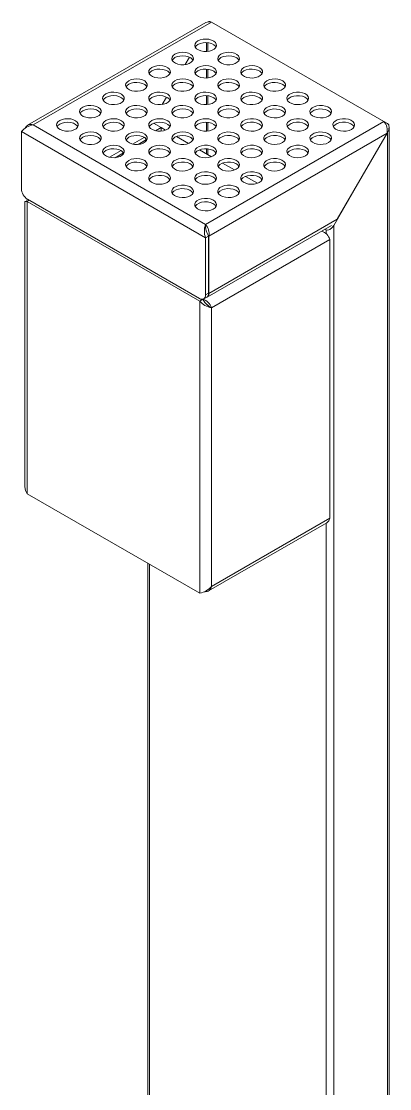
# Model space of a CAD drawing. Header units: inches. Extents: x -1.6 to 82.2, y 2.1 to 70.5.
# Drawn here: x 72.29 to 78.95, y 45.32 to 64.65 of the extents above; entities that cross this region are included whole.
import ezdxf

# ---------------------------------------------------------------- set-up
doc = ezdxf.new("R2010")
doc.units = ezdxf.units.IN
doc.layers.add('ZANO_R', color=7, linetype='Continuous', lineweight=0)

msp = doc.modelspace()

# ---------------------------------------------------------------- linework, layer by layer
at = {"layer": 'ZANO_R'}
for p, q in [((75.62941, 64.63007), (72.40311, 62.76757)), ((75.72904, 64.63711), (72.50135, 62.77381)), ((75.72903, 64.63711), (75.72071, 64.64191)), ((78.85117, 62.83474), (75.72904, 64.63711)), ((75.45133, 64.20742), (75.43666, 64.182)), ((75.63737, 64.26594), (75.63737, 64.10388)), ((75.66515, 64.26364), (75.66515, 64.10618)), ((75.33153, 63.99991), (75.25448, 63.86645)), ((75.63737, 63.78488), (75.63737, 63.62282)), ((75.66515, 63.78258), (75.66515, 63.62512)), ((75.03479, 63.48595), (75.02002, 63.46037)), ((74.91491, 63.2783), (74.83787, 63.14487)), ((75.63737, 63.30382), (75.63737, 63.14176)), ((75.66515, 63.30152), (75.66515, 63.14406)), ((78.85117, 62.83474), (75.62349, 60.97144)), ((78.91506, 62.79785), (78.85118, 62.83473)), ((72.29025, 62.65192), (72.29025, 61.61908)), ((72.29025, 62.65192), (75.62349, 60.72768)), ((72.50135, 62.77381), (75.62349, 60.97144)), ((74.68168, 62.80417), (74.81795, 62.7255)), ((74.81795, 62.7255), (74.71869, 62.6682)), ((74.81795, 62.66156), (74.81795, 62.7255)), ((74.89827, 62.67913), (74.81795, 62.7255)), ((75.63737, 62.82276), (75.63737, 62.6607)), ((75.66515, 62.82046), (75.66515, 62.663)), ((78.94382, 34.08806), (78.94382, 62.73428)), ((74.51257, 62.54921), (74.30203, 62.42767)), ((74.55646, 62.5104), (74.40172, 62.42106)), ((75.31492, 62.4386), (75.09833, 62.56364)), ((78.90673, 62.62305), (75.68182, 60.76135)), ((78.91506, 62.63749), (77.94286, 60.9536)), ((78.90673, 62.62305), (78.00675, 61.06425)), ((78.91506, 62.63749), (78.91506, 34.06594)), ((74.09591, 62.30868), (73.88538, 62.18714)), ((74.13981, 62.26987), (73.98507, 62.18053)), ((74.60963, 62.27324), (74.60963, 62.24811)), ((75.73158, 62.19807), (75.51498, 62.32311)), ((75.63737, 62.3417), (75.63737, 62.25245)), ((75.66515, 62.3394), (75.66515, 62.23642)), ((76.14823, 61.95754), (75.93164, 62.08258)), ((74.60963, 61.79218), (74.60963, 61.76705)), ((76.56489, 61.71701), (76.34829, 61.84205)), ((72.35208, 61.38653), (72.35208, 56.2159)), ((72.3958, 61.38654), (72.43503, 61.40918)), ((72.3958, 61.38654), (75.51793, 59.58417)), ((72.3958, 56.09402), (72.3958, 61.38654)), ((72.40136, 61.42663), (75.51238, 59.63068)), ((75.62349, 60.92714), (75.62349, 60.97144)), ((75.6509, 59.65375), (77.90119, 60.95282)), ((78.00675, 61.06425), (75.68182, 59.7221)), ((77.94286, 60.9536), (77.94286, 33.51848)), ((75.62349, 60.72768), (75.67904, 60.75975)), ((75.62349, 60.72768), (75.62349, 59.69484)), ((75.67904, 60.75975), (75.67904, 59.72691)), ((75.68182, 59.7221), (75.68182, 60.76135)), ((77.80398, 60.87341), (77.7838, 60.88505)), ((77.80398, 60.87341), (77.80398, 60.80109)), ((77.87342, 60.7002), (75.72904, 59.46228)), ((77.87342, 55.65147), (77.87342, 60.7002)), ((75.51793, 59.58417), (75.57349, 59.61624)), ((75.51793, 54.29165), (75.51793, 59.58417)), ((75.57308, 59.61647), (75.57349, 59.61624)), ((75.59094, 59.6229), (75.64649, 59.65497)), ((75.67904, 59.72691), (75.62349, 59.69484)), ((75.67901, 59.72372), (75.68182, 59.7221)), ((75.68981, 59.48492), (75.65671, 59.51017)), ((75.72904, 59.46228), (75.68981, 59.48492)), ((75.72904, 54.41354), (75.72904, 59.46228)), ((75.51793, 54.29165), (72.3958, 56.09402)), ((75.67449, 54.33156), (77.81472, 55.56709)), ((75.72904, 54.41354), (77.87342, 55.65147)), ((77.80398, 55.56089), (77.80398, 33.51848)), ((74.58086, 54.83261), (74.58086, 35.37089)), ((74.60963, 54.81601), (74.60963, 35.34876))]:
    msp.add_line(p, q, dxfattribs=at)
at = {"layer": 'ZANO_R', "flags": 128}
for points in [[(75.72904, 64.63711), (75.67615, 64.64393), (75.62941, 64.63007)], [(75.4846, 64.29716), (75.45228, 64.27256), (75.43266, 64.24383), (75.42719, 64.21311), (75.43628, 64.18268), (75.45925, 64.1548), (75.4944, 64.13152), (75.53913, 64.11459), (75.59011, 64.10525), (75.64357, 64.10419), (75.69554, 64.1115), (75.74217, 64.12664), (75.77999, 64.14847), (75.80621, 64.17539), (75.81887, 64.20539), (75.81704, 64.23625), (75.80086, 64.26568), (75.77153, 64.2915), (75.73121, 64.3118), (75.6829, 64.32506), (75.63019, 64.3303), (75.57698, 64.32715), (75.52722, 64.31582), (75.4846, 64.29716)], [(75.4846, 64.23301), (75.45228, 64.2084), (75.4351, 64.18491)], [(75.81188, 64.18491), (75.80086, 64.20153), (75.77153, 64.22735), (75.73121, 64.24764), (75.6829, 64.26091), (75.63019, 64.26615), (75.57698, 64.263), (75.52722, 64.25167), (75.4846, 64.23301)], [(75.06795, 64.05663), (75.03563, 64.03203), (75.016, 64.0033), (75.01053, 63.97258), (75.01962, 63.94215), (75.04259, 63.91427), (75.07775, 63.89099), (75.12248, 63.87406), (75.17346, 63.86472), (75.22692, 63.86366), (75.27889, 63.87097), (75.32551, 63.88611), (75.36333, 63.90794), (75.38955, 63.93486), (75.40222, 63.96486), (75.40039, 63.99572), (75.38421, 64.02515), (75.35487, 64.05097), (75.31456, 64.07127), (75.26625, 64.08453), (75.21354, 64.08977), (75.16033, 64.08662), (75.11057, 64.07529), (75.06795, 64.05663)], [(75.39522, 63.94438), (75.38421, 63.961), (75.35487, 63.98682), (75.31456, 64.00711), (75.26625, 64.02038), (75.21354, 64.02562), (75.16033, 64.02247), (75.11057, 64.01114), (75.06795, 63.99248)], [(75.90126, 64.05663), (75.86894, 64.03203), (75.84931, 64.0033), (75.84384, 63.97258), (75.85293, 63.94215), (75.8759, 63.91427), (75.91106, 63.89099), (75.95579, 63.87406), (76.00677, 63.86472), (76.06023, 63.86366), (76.1122, 63.87097), (76.15882, 63.88611), (76.19664, 63.90794), (76.22286, 63.93486), (76.23552, 63.96486), (76.2337, 63.99572), (76.21752, 64.02515), (76.18818, 64.05097), (76.14786, 64.07127), (76.09956, 64.08453), (76.04685, 64.08977), (75.99364, 64.08662), (75.94388, 64.07529), (75.90126, 64.05663)], [(76.22853, 63.94438), (76.21752, 63.961), (76.18818, 63.98682), (76.14786, 64.00711), (76.09956, 64.02038), (76.04685, 64.02562), (75.99364, 64.02247), (75.94388, 64.01114), (75.90126, 63.99248)], [(74.65129, 63.8161), (74.61897, 63.7915), (74.59935, 63.76277), (74.59388, 63.73205), (74.60297, 63.70162), (74.62594, 63.67374), (74.66109, 63.65046), (74.70582, 63.63353), (74.7568, 63.62419), (74.81026, 63.62313), (74.86223, 63.63044), (74.90886, 63.64558), (74.94668, 63.66741), (74.9729, 63.69433), (74.98556, 63.72433), (74.98373, 63.75519), (74.96755, 63.78462), (74.93822, 63.81044), (74.8979, 63.83074), (74.84959, 63.844), (74.79688, 63.84925), (74.74367, 63.84609), (74.69391, 63.83476), (74.65129, 63.8161)], [(75.06795, 63.99248), (75.03563, 63.96787), (75.01844, 63.94438)], [(75.4846, 63.8161), (75.45228, 63.7915), (75.43266, 63.76277), (75.42719, 63.73205), (75.43628, 63.70162), (75.45925, 63.67374), (75.4944, 63.65046), (75.53913, 63.63353), (75.59011, 63.62419), (75.64357, 63.62313), (75.69554, 63.63044), (75.74217, 63.64558), (75.77999, 63.66741), (75.80621, 63.69433), (75.81887, 63.72433), (75.81704, 63.75519), (75.80086, 63.78462), (75.77153, 63.81044), (75.73121, 63.83074), (75.6829, 63.844), (75.63019, 63.84925), (75.57698, 63.84609), (75.52722, 63.83476), (75.4846, 63.8161)], [(75.90126, 63.99248), (75.86894, 63.96787), (75.85175, 63.94438)], [(76.31791, 63.8161), (76.28559, 63.7915), (76.26597, 63.76277), (76.2605, 63.73205), (76.26959, 63.70162), (76.29256, 63.67374), (76.32771, 63.65046), (76.37244, 63.63353), (76.42342, 63.62419), (76.47688, 63.62313), (76.52885, 63.63044), (76.57548, 63.64558), (76.6133, 63.66741), (76.63952, 63.69433), (76.65218, 63.72433), (76.65035, 63.75519), (76.63417, 63.78462), (76.60484, 63.81044), (76.56452, 63.83074), (76.51621, 63.844), (76.4635, 63.84925), (76.41029, 63.84609), (76.36053, 63.83476), (76.31791, 63.8161)], [(74.23464, 63.57557), (74.20232, 63.55097), (74.18269, 63.52224), (74.17722, 63.49152), (74.18631, 63.46109), (74.20929, 63.43321), (74.24444, 63.40993), (74.28917, 63.393), (74.34015, 63.38366), (74.39361, 63.3826), (74.44558, 63.38991), (74.4922, 63.40505), (74.53002, 63.42688), (74.55624, 63.4538), (74.56891, 63.4838), (74.56708, 63.51466), (74.5509, 63.54409), (74.52156, 63.56991), (74.48125, 63.59021), (74.43294, 63.60347), (74.38023, 63.60872), (74.32702, 63.60556), (74.27726, 63.59423), (74.23464, 63.57557)], [(74.65129, 63.75195), (74.61897, 63.72734), (74.60179, 63.70385)], [(74.97857, 63.70385), (74.96755, 63.72047), (74.93822, 63.74629), (74.8979, 63.76658), (74.84959, 63.77985), (74.79688, 63.78509), (74.74367, 63.78194), (74.69391, 63.77061), (74.65129, 63.75195)], [(75.06795, 63.57557), (75.03563, 63.55097), (75.016, 63.52224), (75.01053, 63.49152), (75.01962, 63.46109), (75.04259, 63.43321), (75.07775, 63.40993), (75.12248, 63.393), (75.17346, 63.38366), (75.22692, 63.3826), (75.27889, 63.38991), (75.32551, 63.40505), (75.36333, 63.42688), (75.38955, 63.4538), (75.40222, 63.4838), (75.40039, 63.51466), (75.38421, 63.54409), (75.35487, 63.56991), (75.31456, 63.59021), (75.26625, 63.60347), (75.21354, 63.60872), (75.16033, 63.60556), (75.11057, 63.59423), (75.06795, 63.57557)], [(75.4846, 63.75195), (75.45228, 63.72734), (75.4351, 63.70385)], [(75.81188, 63.70385), (75.80086, 63.72047), (75.77153, 63.74629), (75.73121, 63.76658), (75.6829, 63.77985), (75.63019, 63.78509), (75.57698, 63.78194), (75.52722, 63.77061), (75.4846, 63.75195)], [(75.90126, 63.57557), (75.86894, 63.55097), (75.84931, 63.52224), (75.84384, 63.49152), (75.85293, 63.46109), (75.8759, 63.43321), (75.91106, 63.40993), (75.95579, 63.393), (76.00677, 63.38366), (76.06023, 63.3826), (76.1122, 63.38991), (76.15882, 63.40505), (76.19664, 63.42688), (76.22286, 63.4538), (76.23552, 63.4838), (76.2337, 63.51466), (76.21752, 63.54409), (76.18818, 63.56991), (76.14786, 63.59021), (76.09956, 63.60347), (76.04685, 63.60872), (75.99364, 63.60556), (75.94388, 63.59423), (75.90126, 63.57557)], [(76.31791, 63.75195), (76.28559, 63.72734), (76.26841, 63.70385)], [(76.64519, 63.70385), (76.63417, 63.72047), (76.60484, 63.74629), (76.56452, 63.76658), (76.51621, 63.77985), (76.4635, 63.78509), (76.41029, 63.78194), (76.36053, 63.77061), (76.31791, 63.75195)], [(76.73457, 63.57557), (76.70225, 63.55097), (76.68262, 63.52224), (76.67715, 63.49152), (76.68624, 63.46109), (76.70921, 63.43321), (76.74437, 63.40993), (76.78909, 63.393), (76.84008, 63.38366), (76.89354, 63.3826), (76.94551, 63.38991), (76.99213, 63.40505), (77.02995, 63.42688), (77.05617, 63.4538), (77.06883, 63.4838), (77.06701, 63.51466), (77.05083, 63.54409), (77.02149, 63.56991), (76.98117, 63.59021), (76.93287, 63.60347), (76.88016, 63.60872), (76.82695, 63.60556), (76.77719, 63.59423), (76.73457, 63.57557)], [(74.23464, 63.51142), (74.20232, 63.48682), (74.18513, 63.46332)], [(74.56191, 63.46332), (74.5509, 63.47994), (74.52156, 63.50576), (74.48125, 63.52606), (74.43294, 63.53932), (74.38023, 63.54456), (74.32702, 63.54141), (74.27726, 63.53008), (74.23464, 63.51142)], [(75.06795, 63.51142), (75.03563, 63.48682), (75.01844, 63.46332)], [(75.39522, 63.46332), (75.38421, 63.47994), (75.35487, 63.50576), (75.31456, 63.52606), (75.26625, 63.53932), (75.21354, 63.54456), (75.16033, 63.54141), (75.11057, 63.53008), (75.06795, 63.51142)], [(75.90126, 63.51142), (75.86894, 63.48682), (75.85175, 63.46332)], [(76.22853, 63.46332), (76.21752, 63.47994), (76.18818, 63.50576), (76.14786, 63.52606), (76.09956, 63.53932), (76.04685, 63.54456), (75.99364, 63.54141), (75.94388, 63.53008), (75.90126, 63.51142)], [(76.73457, 63.51142), (76.70225, 63.48682), (76.68506, 63.46332)], [(77.06184, 63.46332), (77.05083, 63.47994), (77.02149, 63.50576), (76.98117, 63.52606), (76.93287, 63.53932), (76.88016, 63.54456), (76.82695, 63.54141), (76.77719, 63.53008), (76.73457, 63.51142)], [(73.81798, 63.33504), (73.78566, 63.31044), (73.76604, 63.28171), (73.76057, 63.25099), (73.76966, 63.22056), (73.79263, 63.19268), (73.82778, 63.1694), (73.87251, 63.15247), (73.92349, 63.14313), (73.97695, 63.14207), (74.02892, 63.14938), (74.07555, 63.16452), (74.11337, 63.18635), (74.13959, 63.21327), (74.15225, 63.24327), (74.15042, 63.27413), (74.13424, 63.30356), (74.10491, 63.32938), (74.06459, 63.34968), (74.01629, 63.36294), (73.96357, 63.36819), (73.91036, 63.36503), (73.8606, 63.3537), (73.81798, 63.33504)], [(73.81798, 63.27089), (73.78566, 63.24629), (73.76848, 63.22279)], [(74.14526, 63.22279), (74.13424, 63.23941), (74.10491, 63.26523), (74.06459, 63.28553), (74.01629, 63.29879), (73.96357, 63.30403), (73.91036, 63.30088), (73.8606, 63.28955), (73.81798, 63.27089)], [(74.65129, 63.33504), (74.61897, 63.31044), (74.59935, 63.28171), (74.59388, 63.25099), (74.60297, 63.22056), (74.62594, 63.19268), (74.66109, 63.1694), (74.70582, 63.15247), (74.7568, 63.14313), (74.81026, 63.14207), (74.86223, 63.14938), (74.90886, 63.16452), (74.94668, 63.18635), (74.9729, 63.21327), (74.98556, 63.24327), (74.98373, 63.27413), (74.96755, 63.30356), (74.93822, 63.32938), (74.8979, 63.34968), (74.84959, 63.36294), (74.79688, 63.36819), (74.74367, 63.36503), (74.69391, 63.3537), (74.65129, 63.33504)], [(74.65129, 63.27089), (74.61897, 63.24629), (74.60179, 63.22279)], [(74.97857, 63.22279), (74.96755, 63.23941), (74.93822, 63.26523), (74.8979, 63.28553), (74.84959, 63.29879), (74.79688, 63.30403), (74.74367, 63.30088), (74.69391, 63.28955), (74.65129, 63.27089)], [(75.4846, 63.33504), (75.45228, 63.31044), (75.43266, 63.28171), (75.42719, 63.25099), (75.43628, 63.22056), (75.45925, 63.19268), (75.4944, 63.1694), (75.53913, 63.15247), (75.59011, 63.14313), (75.64357, 63.14207), (75.69554, 63.14938), (75.74217, 63.16452), (75.77999, 63.18635), (75.80621, 63.21327), (75.81887, 63.24327), (75.81704, 63.27413), (75.80086, 63.30356), (75.77153, 63.32938), (75.73121, 63.34968), (75.6829, 63.36294), (75.63019, 63.36819), (75.57698, 63.36503), (75.52722, 63.3537), (75.4846, 63.33504)], [(75.4846, 63.27089), (75.45228, 63.24629), (75.4351, 63.22279)], [(75.81188, 63.22279), (75.80086, 63.23941), (75.77153, 63.26523), (75.73121, 63.28553), (75.6829, 63.29879), (75.63019, 63.30403), (75.57698, 63.30088), (75.52722, 63.28955), (75.4846, 63.27089)], [(76.31791, 63.33504), (76.28559, 63.31044), (76.26597, 63.28171), (76.2605, 63.25099), (76.26959, 63.22056), (76.29256, 63.19268), (76.32771, 63.1694), (76.37244, 63.15247), (76.42342, 63.14313), (76.47688, 63.14207), (76.52885, 63.14938), (76.57548, 63.16452), (76.6133, 63.18635), (76.63952, 63.21327), (76.65218, 63.24327), (76.65035, 63.27413), (76.63417, 63.30356), (76.60484, 63.32938), (76.56452, 63.34968), (76.51621, 63.36294), (76.4635, 63.36819), (76.41029, 63.36503), (76.36053, 63.3537), (76.31791, 63.33504)], [(76.31791, 63.27089), (76.28559, 63.24629), (76.26841, 63.22279)], [(76.64519, 63.22279), (76.63417, 63.23941), (76.60484, 63.26523), (76.56452, 63.28553), (76.51621, 63.29879), (76.4635, 63.30403), (76.41029, 63.30088), (76.36053, 63.28955), (76.31791, 63.27089)], [(77.42899, 63.17469), (77.38637, 63.15603), (77.33661, 63.1447), (77.2834, 63.14154), (77.23069, 63.14679), (77.18238, 63.16005), (77.14207, 63.18035), (77.11273, 63.20617), (77.09655, 63.2356), (77.09472, 63.26646), (77.10739, 63.29646), (77.1336, 63.32338), (77.17143, 63.34521), (77.21805, 63.36035), (77.27002, 63.36766), (77.32348, 63.3666), (77.37446, 63.35726), (77.41919, 63.34033), (77.45434, 63.31705), (77.47732, 63.28917), (77.4864, 63.25874), (77.48093, 63.22802), (77.46131, 63.19929), (77.42899, 63.17469)], [(77.10172, 63.22279), (77.10739, 63.23231), (77.1336, 63.25923), (77.17143, 63.28106), (77.21805, 63.29619), (77.27002, 63.30351), (77.32348, 63.30245), (77.37446, 63.29311), (77.41919, 63.27617), (77.45434, 63.2529), (77.47732, 63.22501), (77.4785, 63.22279)], [(73.40133, 63.09451), (73.36901, 63.06991), (73.34938, 63.04118), (73.34391, 63.01046), (73.353, 62.98003), (73.37598, 62.95215), (73.41113, 62.92887), (73.45586, 62.91194), (73.50684, 62.9026), (73.5603, 62.90154), (73.61227, 62.90885), (73.65889, 62.92399), (73.69672, 62.94582), (73.72293, 62.97274), (73.7356, 63.00274), (73.73377, 63.0336), (73.71759, 63.06303), (73.68825, 63.08885), (73.64794, 63.10915), (73.59963, 63.12241), (73.54692, 63.12766), (73.49371, 63.1245), (73.44395, 63.11317), (73.40133, 63.09451)], [(73.40133, 63.03036), (73.36901, 63.00576), (73.35182, 62.98226)], [(73.7286, 62.98226), (73.71759, 62.99888), (73.68825, 63.0247), (73.64794, 63.045), (73.59963, 63.05826), (73.54692, 63.0635), (73.49371, 63.06035), (73.44395, 63.04902), (73.40133, 63.03036)], [(74.23464, 63.09451), (74.20232, 63.06991), (74.18269, 63.04118), (74.17722, 63.01046), (74.18631, 62.98003), (74.20929, 62.95215), (74.24444, 62.92887), (74.28917, 62.91194), (74.34015, 62.9026), (74.39361, 62.90154), (74.44558, 62.90885), (74.4922, 62.92399), (74.53003, 62.94582), (74.55624, 62.97274), (74.56891, 63.00274), (74.56708, 63.0336), (74.5509, 63.06303), (74.52156, 63.08885), (74.48125, 63.10915), (74.43294, 63.12241), (74.38023, 63.12766), (74.32702, 63.1245), (74.27726, 63.11317), (74.23464, 63.09451)], [(74.23464, 63.03036), (74.20232, 63.00576), (74.18513, 62.98226)], [(74.56191, 62.98226), (74.5509, 62.99888), (74.52156, 63.0247), (74.48125, 63.045), (74.43294, 63.05826), (74.38023, 63.0635), (74.32702, 63.06035), (74.27726, 63.04902), (74.23464, 63.03036)], [(75.06795, 63.09451), (75.03563, 63.06991), (75.016, 63.04118), (75.01053, 63.01046), (75.01962, 62.98003), (75.04259, 62.95215), (75.07775, 62.92887), (75.12248, 62.91194), (75.17346, 62.9026), (75.22692, 62.90154), (75.27889, 62.90885), (75.32551, 62.92399), (75.36333, 62.94582), (75.38955, 62.97274), (75.40222, 63.00274), (75.40039, 63.0336), (75.38421, 63.06303), (75.35487, 63.08885), (75.31456, 63.10915), (75.26625, 63.12241), (75.21354, 63.12766), (75.16033, 63.1245), (75.11057, 63.11317), (75.06795, 63.09451)], [(75.06795, 63.03036), (75.03563, 63.00576), (75.01844, 62.98226)], [(75.39522, 62.98226), (75.38421, 62.99888), (75.35487, 63.0247), (75.31456, 63.045), (75.26625, 63.05826), (75.21354, 63.0635), (75.16033, 63.06035), (75.11057, 63.04902), (75.06795, 63.03036)], [(75.90126, 63.09451), (75.86894, 63.06991), (75.84931, 63.04118), (75.84384, 63.01046), (75.85293, 62.98003), (75.8759, 62.95215), (75.91106, 62.92887), (75.95579, 62.91194), (76.00677, 62.9026), (76.06023, 62.90154), (76.1122, 62.90885), (76.15882, 62.92399), (76.19664, 62.94582), (76.22286, 62.97274), (76.23552, 63.00274), (76.2337, 63.0336), (76.21752, 63.06303), (76.18818, 63.08885), (76.14786, 63.10915), (76.09956, 63.12241), (76.04685, 63.12766), (75.99364, 63.1245), (75.94388, 63.11317), (75.90126, 63.09451)], [(75.90126, 63.03036), (75.86894, 63.00576), (75.85175, 62.98226)], [(76.22853, 62.98226), (76.21752, 62.99888), (76.18818, 63.0247), (76.14786, 63.045), (76.09956, 63.05826), (76.04685, 63.0635), (75.99364, 63.06035), (75.94388, 63.04902), (75.90126, 63.03036)], [(77.01234, 62.93416), (76.96971, 62.9155), (76.91995, 62.90417), (76.86675, 62.90102), (76.81403, 62.90626), (76.76573, 62.91952), (76.72541, 62.93982), (76.69608, 62.96564), (76.67989, 62.99507), (76.67807, 63.02593), (76.69073, 63.05593), (76.71695, 63.08285), (76.75477, 63.10468), (76.8014, 63.11982), (76.85336, 63.12713), (76.90682, 63.12607), (76.95781, 63.11673), (77.00253, 63.0998), (77.03769, 63.07652), (77.06066, 63.04864), (77.06975, 63.01821), (77.06428, 62.98749), (77.04466, 62.95876), (77.01234, 62.93416)], [(76.68506, 62.98226), (76.69073, 62.99178), (76.71695, 63.0187), (76.75477, 63.04053), (76.8014, 63.05567), (76.85336, 63.06298), (76.90682, 63.06192), (76.95781, 63.05258), (77.00253, 63.03564), (77.03769, 63.01237), (77.06066, 62.98449), (77.06184, 62.98226)], [(77.84565, 62.93416), (77.80302, 62.9155), (77.75326, 62.90417), (77.70005, 62.90102), (77.64734, 62.90626), (77.59904, 62.91952), (77.55872, 62.93982), (77.52939, 62.96564), (77.5132, 62.99507), (77.51138, 63.02593), (77.52404, 63.05593), (77.55026, 63.08285), (77.58808, 63.10468), (77.63471, 63.11982), (77.68667, 63.12713), (77.74013, 63.12607), (77.79112, 63.11673), (77.83584, 63.0998), (77.871, 63.07652), (77.89397, 63.04864), (77.90306, 63.01821), (77.89759, 62.98749), (77.87797, 62.95876), (77.84565, 62.93416)], [(77.51837, 62.98226), (77.52404, 62.99178), (77.55026, 63.0187), (77.58808, 63.04053), (77.63471, 63.05567), (77.68667, 63.06298), (77.74013, 63.06192), (77.79112, 63.05258), (77.83584, 63.03565), (77.871, 63.01237), (77.89397, 62.98448), (77.89515, 62.98226)], [(72.98467, 62.85398), (72.95235, 62.82938), (72.93273, 62.80065), (72.92726, 62.76993), (72.93635, 62.7395), (72.95932, 62.71162), (72.99447, 62.68834), (73.0392, 62.67141), (73.09019, 62.66207), (73.14364, 62.66101), (73.19561, 62.66832), (73.24224, 62.68346), (73.28006, 62.70529), (73.30628, 62.73221), (73.31894, 62.76221), (73.31711, 62.79307), (73.30093, 62.8225), (73.2716, 62.84832), (73.23128, 62.86862), (73.18298, 62.88188), (73.13026, 62.88713), (73.07705, 62.88397), (73.02729, 62.87264), (72.98467, 62.85398)], [(73.81798, 62.85398), (73.78566, 62.82938), (73.76604, 62.80065), (73.76057, 62.76993), (73.76966, 62.7395), (73.79263, 62.71162), (73.82778, 62.68834), (73.87251, 62.67141), (73.92349, 62.66207), (73.97695, 62.66101), (74.02892, 62.66832), (74.07555, 62.68346), (74.11337, 62.70529), (74.13959, 62.73221), (74.15225, 62.76221), (74.15042, 62.79307), (74.13424, 62.8225), (74.10491, 62.84832), (74.06459, 62.86862), (74.01629, 62.88188), (73.96357, 62.88713), (73.91036, 62.88397), (73.8606, 62.87264), (73.81798, 62.85398)], [(74.65129, 62.85398), (74.61897, 62.82938), (74.59935, 62.80065), (74.59388, 62.76993), (74.60297, 62.7395), (74.62594, 62.71162), (74.66109, 62.68834), (74.70582, 62.67141), (74.7568, 62.66207), (74.81026, 62.66101), (74.86223, 62.66832), (74.90886, 62.68346), (74.94668, 62.70529), (74.9729, 62.73221), (74.98556, 62.76221), (74.98373, 62.79307), (74.96755, 62.8225), (74.93822, 62.84832), (74.8979, 62.86862), (74.84959, 62.88188), (74.79688, 62.88713), (74.74367, 62.88397), (74.69391, 62.87264), (74.65129, 62.85398)], [(75.4846, 62.85398), (75.45228, 62.82938), (75.43266, 62.80065), (75.42719, 62.76993), (75.43628, 62.7395), (75.45925, 62.71162), (75.4944, 62.68834), (75.53913, 62.67141), (75.59011, 62.66207), (75.64357, 62.66101), (75.69554, 62.66832), (75.74217, 62.68346), (75.77999, 62.70529), (75.80621, 62.73221), (75.81887, 62.76221), (75.81704, 62.79307), (75.80086, 62.8225), (75.77153, 62.84832), (75.73121, 62.86862), (75.6829, 62.88188), (75.63019, 62.88713), (75.57698, 62.88397), (75.52722, 62.87264), (75.4846, 62.85398)], [(76.59568, 62.69363), (76.55306, 62.67497), (76.5033, 62.66364), (76.45009, 62.66049), (76.39738, 62.66573), (76.34907, 62.67899), (76.30876, 62.69929), (76.27942, 62.72511), (76.26324, 62.75454), (76.26141, 62.7854), (76.27408, 62.8154), (76.30029, 62.84232), (76.33812, 62.86415), (76.38474, 62.87929), (76.43671, 62.8866), (76.49017, 62.88554), (76.54115, 62.8762), (76.58588, 62.85927), (76.62103, 62.83599), (76.64401, 62.80811), (76.65309, 62.77768), (76.64762, 62.74696), (76.628, 62.71823), (76.59568, 62.69363)], [(77.42899, 62.69363), (77.38637, 62.67497), (77.33661, 62.66364), (77.2834, 62.66049), (77.23069, 62.66573), (77.18238, 62.67899), (77.14207, 62.69929), (77.11273, 62.72511), (77.09655, 62.75454), (77.09472, 62.7854), (77.10739, 62.8154), (77.1336, 62.84232), (77.17143, 62.86415), (77.21805, 62.87929), (77.27002, 62.8866), (77.32348, 62.88554), (77.37446, 62.8762), (77.41919, 62.85927), (77.45434, 62.83599), (77.47732, 62.80811), (77.4864, 62.77768), (77.48093, 62.74696), (77.46131, 62.71823), (77.42899, 62.69363)], [(78.2623, 62.69363), (78.21968, 62.67497), (78.16992, 62.66364), (78.11671, 62.66049), (78.064, 62.66573), (78.01569, 62.67899), (77.97538, 62.69929), (77.94604, 62.72511), (77.92986, 62.75454), (77.92803, 62.7854), (77.9407, 62.8154), (77.96691, 62.84232), (78.00474, 62.86415), (78.05136, 62.87929), (78.10333, 62.8866), (78.15679, 62.88554), (78.20777, 62.8762), (78.2525, 62.85927), (78.28765, 62.83599), (78.31063, 62.80811), (78.31971, 62.77768), (78.31424, 62.74696), (78.29462, 62.71823), (78.2623, 62.69363)], [(72.98467, 62.78983), (72.95235, 62.76523), (72.93517, 62.74173)], [(73.31195, 62.74173), (73.30093, 62.75835), (73.2716, 62.78417), (73.23128, 62.80447), (73.18298, 62.81773), (73.13026, 62.82297), (73.07705, 62.81982), (73.02729, 62.80849), (72.98467, 62.78983)], [(73.40133, 62.61345), (73.36901, 62.58885), (73.34938, 62.56012), (73.34391, 62.52941), (73.353, 62.49898), (73.37598, 62.47109), (73.41113, 62.44782), (73.45586, 62.43088), (73.50684, 62.42154), (73.5603, 62.42048), (73.61227, 62.4278), (73.65889, 62.44293), (73.69672, 62.46476), (73.72293, 62.49168), (73.7356, 62.52168), (73.73377, 62.55254), (73.71759, 62.58197), (73.68825, 62.60779), (73.64794, 62.62809), (73.59963, 62.64135), (73.54692, 62.6466), (73.49371, 62.64344), (73.44395, 62.63211), (73.40133, 62.61345)], [(73.81798, 62.78983), (73.78566, 62.76523), (73.76848, 62.74173)], [(74.14526, 62.74173), (74.13424, 62.75835), (74.10491, 62.78417), (74.06459, 62.80447), (74.01629, 62.81773), (73.96357, 62.82297), (73.91036, 62.81982), (73.8606, 62.80849), (73.81798, 62.78983)], [(74.23464, 62.61345), (74.20232, 62.58885), (74.18269, 62.56012), (74.17722, 62.52941), (74.18631, 62.49898), (74.20929, 62.47109), (74.24444, 62.44782), (74.28917, 62.43088), (74.34015, 62.42154), (74.39361, 62.42048), (74.44558, 62.4278), (74.4922, 62.44293), (74.53003, 62.46476), (74.55624, 62.49168), (74.56891, 62.52168), (74.56708, 62.55254), (74.5509, 62.58197), (74.52156, 62.60779), (74.48125, 62.62809), (74.43294, 62.64135), (74.38023, 62.6466), (74.32702, 62.64344), (74.27726, 62.63211), (74.23464, 62.61345)], [(74.65129, 62.78983), (74.61897, 62.76523), (74.60179, 62.74173)], [(74.97857, 62.74173), (74.96755, 62.75835), (74.93822, 62.78417), (74.8979, 62.80447), (74.84959, 62.81773), (74.79688, 62.82297), (74.74367, 62.81982), (74.69391, 62.80849), (74.65129, 62.78983)], [(75.06795, 62.61345), (75.03563, 62.58885), (75.016, 62.56012), (75.01053, 62.52941), (75.01962, 62.49898), (75.0426, 62.47109), (75.07775, 62.44782), (75.12248, 62.43088), (75.17346, 62.42154), (75.22692, 62.42048), (75.27889, 62.4278), (75.32551, 62.44293), (75.36333, 62.46476), (75.38955, 62.49168), (75.40222, 62.52168), (75.40039, 62.55254), (75.38421, 62.58197), (75.35487, 62.60779), (75.31456, 62.62809), (75.26625, 62.64135), (75.21354, 62.6466), (75.16033, 62.64344), (75.11057, 62.63211), (75.06795, 62.61345)], [(75.4846, 62.78983), (75.45228, 62.76523), (75.4351, 62.74173)], [(75.81188, 62.74173), (75.80086, 62.75835), (75.77153, 62.78417), (75.73121, 62.80447), (75.6829, 62.81773), (75.63019, 62.82297), (75.57698, 62.81982), (75.52722, 62.80849), (75.4846, 62.78983)], [(76.17903, 62.4531), (76.13641, 62.43444), (76.08665, 62.42311), (76.03344, 62.41996), (75.98072, 62.4252), (75.93242, 62.43846), (75.8921, 62.45876), (75.86277, 62.48458), (75.84658, 62.51401), (75.84476, 62.54487), (75.85742, 62.57487), (75.88364, 62.60179), (75.92146, 62.62362), (75.96809, 62.63876), (76.02006, 62.64607), (76.07351, 62.64501), (76.1245, 62.63567), (76.16922, 62.61874), (76.20438, 62.59546), (76.22735, 62.56758), (76.23644, 62.53715), (76.23097, 62.50643), (76.21135, 62.4777), (76.17903, 62.4531)], [(76.26841, 62.74173), (76.27408, 62.75125), (76.30029, 62.77817), (76.33812, 62.8), (76.38474, 62.81514), (76.43671, 62.82245), (76.49017, 62.82139), (76.54115, 62.81205), (76.58588, 62.79512), (76.62103, 62.77184), (76.64401, 62.74396), (76.64519, 62.74173)], [(77.01234, 62.4531), (76.96971, 62.43444), (76.91995, 62.42311), (76.86675, 62.41996), (76.81403, 62.4252), (76.76573, 62.43846), (76.72541, 62.45876), (76.69608, 62.48458), (76.67989, 62.51401), (76.67807, 62.54487), (76.69073, 62.57487), (76.71695, 62.60179), (76.75477, 62.62362), (76.8014, 62.63876), (76.85336, 62.64607), (76.90682, 62.64501), (76.95781, 62.63567), (77.00253, 62.61874), (77.03769, 62.59546), (77.06066, 62.56758), (77.06975, 62.53715), (77.06428, 62.50643), (77.04466, 62.4777), (77.01234, 62.4531)], [(77.10172, 62.74173), (77.10739, 62.75125), (77.1336, 62.77817), (77.17143, 62.8), (77.21805, 62.81514), (77.27002, 62.82245), (77.32348, 62.82139), (77.37446, 62.81205), (77.41919, 62.79512), (77.45434, 62.77184), (77.47732, 62.74396), (77.4785, 62.74173)], [(77.84565, 62.4531), (77.80302, 62.43444), (77.75326, 62.42311), (77.70005, 62.41996), (77.64734, 62.4252), (77.59904, 62.43846), (77.55872, 62.45876), (77.52939, 62.48458), (77.5132, 62.51401), (77.51138, 62.54487), (77.52404, 62.57487), (77.55026, 62.60179), (77.58808, 62.62362), (77.63471, 62.63876), (77.68667, 62.64607), (77.74013, 62.64501), (77.79112, 62.63567), (77.83584, 62.61874), (77.871, 62.59546), (77.89397, 62.56758), (77.90306, 62.53715), (77.89759, 62.50643), (77.87797, 62.4777), (77.84565, 62.4531)], [(77.93503, 62.74173), (77.9407, 62.75125), (77.96691, 62.77817), (78.00474, 62.8), (78.05136, 62.81514), (78.10333, 62.82245), (78.15679, 62.82139), (78.20777, 62.81205), (78.2525, 62.79512), (78.28765, 62.77184), (78.31063, 62.74396), (78.31181, 62.74173)], [(73.40133, 62.5493), (73.36901, 62.5247), (73.35182, 62.5012)], [(73.7286, 62.5012), (73.71759, 62.51782), (73.68825, 62.54364), (73.64794, 62.56394), (73.59963, 62.5772), (73.54692, 62.58245), (73.49371, 62.57929), (73.44395, 62.56796), (73.40133, 62.5493)], [(74.23464, 62.5493), (74.20232, 62.5247), (74.18513, 62.5012)], [(74.56191, 62.5012), (74.5509, 62.51782), (74.52156, 62.54364), (74.48125, 62.56394), (74.43294, 62.5772), (74.38023, 62.58245), (74.32702, 62.57929), (74.27726, 62.56796), (74.23464, 62.5493)], [(75.06795, 62.5493), (75.03563, 62.5247), (75.01844, 62.5012)], [(75.39522, 62.5012), (75.38421, 62.51782), (75.35487, 62.54364), (75.31456, 62.56394), (75.26625, 62.5772), (75.21354, 62.58245), (75.16033, 62.57929), (75.11057, 62.56796), (75.06795, 62.5493)], [(75.85175, 62.5012), (75.85742, 62.51072), (75.88364, 62.53764), (75.92146, 62.55947), (75.96809, 62.57461), (76.02006, 62.58192), (76.07351, 62.58086), (76.1245, 62.57152), (76.16922, 62.55459), (76.20438, 62.53131), (76.22735, 62.50343), (76.22853, 62.5012)], [(76.68506, 62.5012), (76.69073, 62.51072), (76.71695, 62.53764), (76.75477, 62.55947), (76.8014, 62.57461), (76.85336, 62.58192), (76.90682, 62.58086), (76.95781, 62.57152), (77.00253, 62.55459), (77.03769, 62.53131), (77.06066, 62.50343), (77.06184, 62.5012)], [(77.51837, 62.5012), (77.52404, 62.51072), (77.55026, 62.53764), (77.58808, 62.55947), (77.63471, 62.57461), (77.68667, 62.58192), (77.74013, 62.58086), (77.79112, 62.57152), (77.83584, 62.55459), (77.871, 62.53131), (77.89397, 62.50343), (77.89515, 62.5012)], [(73.81798, 62.37292), (73.78566, 62.34832), (73.76604, 62.31959), (73.76057, 62.28888), (73.76966, 62.25845), (73.79263, 62.23056), (73.82778, 62.20729), (73.87251, 62.19035), (73.92349, 62.18101), (73.97695, 62.17995), (74.02892, 62.18727), (74.07555, 62.2024), (74.11337, 62.22423), (74.13959, 62.25115), (74.15225, 62.28115), (74.15042, 62.31201), (74.13424, 62.34144), (74.10491, 62.36726), (74.06459, 62.38756), (74.01629, 62.40082), (73.96357, 62.40607), (73.91036, 62.40291), (73.8606, 62.39158), (73.81798, 62.37292)], [(73.81798, 62.30877), (73.78566, 62.28417), (73.76848, 62.26067)], [(74.14526, 62.26067), (74.13424, 62.27729), (74.10491, 62.30311), (74.06459, 62.32341), (74.01629, 62.33667), (73.96357, 62.34192), (73.91036, 62.33876), (73.8606, 62.32743), (73.81798, 62.30877)], [(74.65129, 62.37292), (74.61897, 62.34832), (74.59935, 62.31959), (74.59388, 62.28888), (74.60297, 62.25845), (74.62594, 62.23056), (74.66109, 62.20729), (74.70582, 62.19035), (74.7568, 62.18101), (74.81026, 62.17995), (74.86223, 62.18727), (74.90886, 62.2024), (74.94668, 62.22423), (74.9729, 62.25115), (74.98556, 62.28115), (74.98373, 62.31201), (74.96755, 62.34144), (74.93822, 62.36726), (74.8979, 62.38756), (74.84959, 62.40082), (74.79688, 62.40607), (74.74367, 62.40291), (74.69391, 62.39158), (74.65129, 62.37292)], [(74.65129, 62.30877), (74.61897, 62.28417), (74.60179, 62.26067)], [(74.97857, 62.26067), (74.96755, 62.27729), (74.93822, 62.30311), (74.8979, 62.32341), (74.84959, 62.33667), (74.79688, 62.34192), (74.74367, 62.33876), (74.69391, 62.32743), (74.65129, 62.30877)], [(75.76237, 62.21257), (75.71975, 62.19391), (75.66999, 62.18258), (75.61678, 62.17943), (75.56407, 62.18467), (75.51576, 62.19793), (75.47545, 62.21823), (75.44611, 62.24405), (75.42993, 62.27348), (75.4281, 62.30434), (75.44077, 62.33434), (75.46698, 62.36126), (75.50481, 62.38309), (75.55143, 62.39823), (75.6034, 62.40554), (75.65686, 62.40448), (75.70784, 62.39514), (75.75257, 62.37821), (75.78772, 62.35493), (75.8107, 62.32705), (75.81979, 62.29662), (75.81432, 62.2659), (75.79469, 62.23717), (75.76237, 62.21257)], [(75.4351, 62.26067), (75.44077, 62.27019), (75.46698, 62.29711), (75.50481, 62.31894), (75.55143, 62.33408), (75.6034, 62.34139), (75.65686, 62.34033), (75.70784, 62.33099), (75.75257, 62.31406), (75.78772, 62.29078), (75.8107, 62.2629), (75.81188, 62.26067)], [(76.59568, 62.21257), (76.55306, 62.19391), (76.5033, 62.18258), (76.45009, 62.17943), (76.39738, 62.18467), (76.34907, 62.19793), (76.30876, 62.21823), (76.27942, 62.24405), (76.26324, 62.27348), (76.26141, 62.30434), (76.27408, 62.33434), (76.30029, 62.36126), (76.33812, 62.38309), (76.38474, 62.39823), (76.43671, 62.40554), (76.49017, 62.40448), (76.54115, 62.39514), (76.58588, 62.37821), (76.62103, 62.35493), (76.64401, 62.32705), (76.65309, 62.29662), (76.64762, 62.2659), (76.628, 62.23717), (76.59568, 62.21257)], [(76.26841, 62.26067), (76.27408, 62.27019), (76.30029, 62.29711), (76.33812, 62.31894), (76.38474, 62.33408), (76.43671, 62.34139), (76.49017, 62.34033), (76.54115, 62.33099), (76.58588, 62.31406), (76.62103, 62.29078), (76.64401, 62.2629), (76.64519, 62.26067)], [(77.42899, 62.21257), (77.38637, 62.19391), (77.33661, 62.18258), (77.2834, 62.17943), (77.23069, 62.18467), (77.18238, 62.19793), (77.14207, 62.21823), (77.11273, 62.24405), (77.09655, 62.27348), (77.09472, 62.30434), (77.10739, 62.33434), (77.1336, 62.36126), (77.17143, 62.38309), (77.21805, 62.39823), (77.27002, 62.40554), (77.32348, 62.40448), (77.37446, 62.39514), (77.41919, 62.37821), (77.45434, 62.35493), (77.47732, 62.32705), (77.4864, 62.29662), (77.48093, 62.2659), (77.46131, 62.23717), (77.42899, 62.21257)], [(77.10172, 62.26067), (77.10739, 62.27019), (77.1336, 62.29711), (77.17143, 62.31894), (77.21805, 62.33408), (77.27002, 62.34139), (77.32348, 62.34033), (77.37446, 62.33099), (77.41919, 62.31406), (77.45434, 62.29078), (77.47732, 62.2629), (77.4785, 62.26067)], [(74.23464, 62.13239), (74.20232, 62.10779), (74.18269, 62.07906), (74.17722, 62.04835), (74.18631, 62.01792), (74.20929, 61.99003), (74.24444, 61.96676), (74.28917, 61.94982), (74.34015, 61.94048), (74.39361, 61.93942), (74.44558, 61.94674), (74.4922, 61.96187), (74.53003, 61.9837), (74.55624, 62.01062), (74.56891, 62.04062), (74.56708, 62.07148), (74.5509, 62.10091), (74.52156, 62.12674), (74.48125, 62.14703), (74.43294, 62.16029), (74.38023, 62.16554), (74.32702, 62.16238), (74.27726, 62.15105), (74.23464, 62.13239)], [(74.23464, 62.06824), (74.20232, 62.04364), (74.18513, 62.02014)], [(74.56191, 62.02014), (74.5509, 62.03676), (74.52156, 62.06258), (74.48125, 62.08288), (74.43294, 62.09614), (74.38023, 62.10139), (74.32702, 62.09823), (74.27726, 62.0869), (74.23464, 62.06824)], [(75.34572, 61.97204), (75.3031, 61.95338), (75.25334, 61.94205), (75.20013, 61.9389), (75.14741, 61.94414), (75.09911, 61.9574), (75.05879, 61.9777), (75.02946, 62.00352), (75.01327, 62.03295), (75.01145, 62.06381), (75.02411, 62.09381), (75.05033, 62.12073), (75.08815, 62.14256), (75.13478, 62.1577), (75.18675, 62.16501), (75.2402, 62.16396), (75.29119, 62.15461), (75.33592, 62.13768), (75.37107, 62.1144), (75.39404, 62.08652), (75.40313, 62.05609), (75.39766, 62.02537), (75.37804, 61.99664), (75.34572, 61.97204)], [(75.01844, 62.02014), (75.02411, 62.02966), (75.05033, 62.05658), (75.08815, 62.07841), (75.13478, 62.09355), (75.18675, 62.10086), (75.2402, 62.0998), (75.29119, 62.09046), (75.33592, 62.07353), (75.37107, 62.05025), (75.39404, 62.02237), (75.39522, 62.02014)], [(76.17903, 61.97204), (76.13641, 61.95338), (76.08665, 61.94205), (76.03344, 61.9389), (75.98072, 61.94414), (75.93242, 61.9574), (75.8921, 61.9777), (75.86277, 62.00352), (75.84658, 62.03295), (75.84476, 62.06381), (75.85742, 62.09381), (75.88364, 62.12073), (75.92146, 62.14256), (75.96809, 62.1577), (76.02006, 62.16501), (76.07351, 62.16396), (76.1245, 62.15461), (76.16922, 62.13768), (76.20438, 62.1144), (76.22735, 62.08652), (76.23644, 62.05609), (76.23097, 62.02537), (76.21135, 61.99664), (76.17903, 61.97204)], [(75.85175, 62.02014), (75.85742, 62.02966), (75.88364, 62.05658), (75.92146, 62.07841), (75.96809, 62.09355), (76.02006, 62.10086), (76.07351, 62.0998), (76.1245, 62.09046), (76.16922, 62.07353), (76.20438, 62.05025), (76.22735, 62.02237), (76.22853, 62.02014)], [(77.01234, 61.97204), (76.96971, 61.95338), (76.91995, 61.94205), (76.86675, 61.9389), (76.81403, 61.94414), (76.76573, 61.9574), (76.72541, 61.9777), (76.69608, 62.00352), (76.67989, 62.03295), (76.67807, 62.06381), (76.69073, 62.09381), (76.71695, 62.12073), (76.75477, 62.14256), (76.8014, 62.1577), (76.85336, 62.16501), (76.90682, 62.16396), (76.95781, 62.15461), (77.00253, 62.13768), (77.03769, 62.1144), (77.06066, 62.08652), (77.06975, 62.05609), (77.06428, 62.02537), (77.04466, 61.99664), (77.01234, 61.97204)], [(76.68506, 62.02014), (76.69073, 62.02966), (76.71695, 62.05658), (76.75477, 62.07841), (76.8014, 62.09355), (76.85336, 62.10086), (76.90682, 62.0998), (76.95781, 62.09046), (77.00253, 62.07353), (77.03769, 62.05025), (77.06066, 62.02237), (77.06184, 62.02014)], [(74.92906, 61.73151), (74.88644, 61.71285), (74.83668, 61.70152), (74.78347, 61.69837), (74.73076, 61.70361), (74.68245, 61.71688), (74.64214, 61.73717), (74.6128, 61.76299), (74.59662, 61.79242), (74.59479, 61.82328), (74.60746, 61.85328), (74.63367, 61.8802), (74.6715, 61.90203), (74.71812, 61.91717), (74.77009, 61.92448), (74.82355, 61.92343), (74.87453, 61.91408), (74.91926, 61.89715), (74.95441, 61.87387), (74.97739, 61.84599), (74.98648, 61.81556), (74.98101, 61.78484), (74.96138, 61.75612), (74.92906, 61.73151)], [(75.76237, 61.73151), (75.71975, 61.71285), (75.66999, 61.70152), (75.61678, 61.69837), (75.56407, 61.70361), (75.51576, 61.71688), (75.47545, 61.73717), (75.44611, 61.76299), (75.42993, 61.79242), (75.4281, 61.82328), (75.44077, 61.85328), (75.46698, 61.8802), (75.50481, 61.90203), (75.55143, 61.91717), (75.6034, 61.92448), (75.65686, 61.92343), (75.70784, 61.91408), (75.75257, 61.89715), (75.78772, 61.87387), (75.8107, 61.84599), (75.81979, 61.81556), (75.81432, 61.78484), (75.79469, 61.75612), (75.76237, 61.73151)], [(76.59568, 61.73151), (76.55306, 61.71285), (76.5033, 61.70152), (76.45009, 61.69837), (76.39738, 61.70361), (76.34907, 61.71688), (76.30876, 61.73717), (76.27942, 61.76299), (76.26324, 61.79242), (76.26141, 61.82328), (76.27408, 61.85328), (76.30029, 61.8802), (76.33812, 61.90203), (76.38474, 61.91717), (76.43671, 61.92448), (76.49017, 61.92343), (76.54115, 61.91408), (76.58588, 61.89715), (76.62103, 61.87387), (76.64401, 61.84599), (76.65309, 61.81556), (76.64762, 61.78484), (76.628, 61.75612), (76.59568, 61.73151)], [(74.60179, 61.77961), (74.60746, 61.78913), (74.63367, 61.81605), (74.6715, 61.83788), (74.71812, 61.85302), (74.77009, 61.86033), (74.82355, 61.85927), (74.87453, 61.84993), (74.91926, 61.833), (74.95441, 61.80972), (74.97739, 61.78184), (74.97857, 61.77961)], [(75.34572, 61.49098), (75.3031, 61.47232), (75.25334, 61.46099), (75.20013, 61.45784), (75.14741, 61.46308), (75.09911, 61.47635), (75.05879, 61.49664), (75.02946, 61.52246), (75.01327, 61.55189), (75.01145, 61.58275), (75.02411, 61.61275), (75.05033, 61.63967), (75.08815, 61.6615), (75.13478, 61.67664), (75.18675, 61.68395), (75.2402, 61.6829), (75.29119, 61.67355), (75.33592, 61.65662), (75.37107, 61.63334), (75.39404, 61.60546), (75.40313, 61.57503), (75.39766, 61.54431), (75.37804, 61.51559), (75.34572, 61.49098)], [(75.4351, 61.77961), (75.44077, 61.78913), (75.46698, 61.81605), (75.50481, 61.83788), (75.55143, 61.85302), (75.6034, 61.86033), (75.65686, 61.85927), (75.70784, 61.84993), (75.75257, 61.833), (75.78772, 61.80972), (75.8107, 61.78184), (75.81188, 61.77961)], [(76.17903, 61.49098), (76.13641, 61.47232), (76.08665, 61.46099), (76.03344, 61.45784), (75.98072, 61.46308), (75.93242, 61.47635), (75.8921, 61.49664), (75.86277, 61.52246), (75.84658, 61.55189), (75.84476, 61.58275), (75.85742, 61.61275), (75.88364, 61.63967), (75.92146, 61.6615), (75.96809, 61.67664), (76.02006, 61.68395), (76.07351, 61.6829), (76.1245, 61.67355), (76.16922, 61.65662), (76.20438, 61.63334), (76.22735, 61.60546), (76.23644, 61.57503), (76.23097, 61.54431), (76.21135, 61.51559), (76.17903, 61.49098)], [(76.26841, 61.77961), (76.27408, 61.78913), (76.30029, 61.81605), (76.33812, 61.83788), (76.38474, 61.85302), (76.43671, 61.86033), (76.49017, 61.85927), (76.54115, 61.84993), (76.58588, 61.833), (76.62103, 61.80972), (76.64401, 61.78184), (76.64519, 61.77961)], [(75.01844, 61.53908), (75.02411, 61.5486), (75.05033, 61.57552), (75.08815, 61.59735), (75.13478, 61.61249), (75.18675, 61.6198), (75.2402, 61.61874), (75.29119, 61.6094), (75.33592, 61.59247), (75.37107, 61.56919), (75.39404, 61.54131), (75.39522, 61.53908)], [(75.85175, 61.53908), (75.85742, 61.5486), (75.88364, 61.57552), (75.92146, 61.59735), (75.96809, 61.61249), (76.02006, 61.6198), (76.07351, 61.61874), (76.1245, 61.6094), (76.16922, 61.59247), (76.20438, 61.56919), (76.22735, 61.54131), (76.22853, 61.53908)], [(72.3958, 61.38654), (72.36344, 61.38402), (72.35208, 61.38653)], [(72.43503, 61.40918), (72.41357, 61.39842), (72.39582, 61.39193), (72.38339, 61.38856), (72.37713, 61.38706), (72.37757, 61.38665)], [(72.3958, 61.38652), (72.39168, 61.41861), (72.39643, 61.43054)], [(75.76237, 61.25045), (75.71975, 61.23179), (75.66999, 61.22047), (75.61678, 61.21731), (75.56407, 61.22255), (75.51576, 61.23582), (75.47545, 61.25611), (75.44611, 61.28193), (75.42993, 61.31136), (75.4281, 61.34222), (75.44077, 61.37222), (75.46698, 61.39914), (75.50481, 61.42098), (75.55143, 61.43611), (75.6034, 61.44342), (75.65686, 61.44237), (75.70784, 61.43302), (75.75257, 61.41609), (75.78772, 61.39282), (75.8107, 61.36493), (75.81979, 61.3345), (75.81432, 61.30378), (75.79469, 61.27506), (75.76237, 61.25045)], [(75.4351, 61.29855), (75.44077, 61.30807), (75.46698, 61.33499), (75.50481, 61.35682), (75.55143, 61.37196), (75.6034, 61.37927), (75.65686, 61.37821), (75.70784, 61.36887), (75.75257, 61.35194), (75.78772, 61.32866), (75.8107, 61.30078), (75.81188, 61.29855)], [(75.62772, 60.88952), (75.62438, 60.90951), (75.62349, 60.92714)], [(75.63424, 60.8628), (75.63082, 60.88503), (75.62349, 60.90729)], [(75.67349, 59.49435), (75.65556, 59.514), (75.64277, 59.52384)], [(72.35208, 56.2159), (72.36344, 56.15245), (72.3958, 56.09402)], [(77.87342, 55.65147), (77.8515, 55.60144), (77.81473, 55.56709), (77.81472, 55.56709)]]:
    msp.add_lwpolyline(points, dxfattribs=at)
at = {"layer": 'ZANO_R'}
for centre, radius, start, end in [((78.65803, 62.67092), 0.25326, 349.105335, 40.304351), ((72.55666, 62.43427), 0.34401, 99.250975, 140.751713), ((72.45771, 62.68035), 0.10315, 64.968352, 160.034752), ((72.53148, 61.63005), 0.24148, 182.605542, 237.394458), ((75.94464, 60.84956), 0.3435, 159.217866, 200.78211), ((75.4352, 60.80602), 0.25063, 349.734661, 41.301082), ((75.99061, 60.95799), 0.36929, 190.520776, 212.467594), ((77.63914, 60.61771), 0.24838, 19.397282, 69.861527), ((75.55575, 59.68385), 0.06862, 230.79681, 9.214173), ((75.78432, 59.80178), 0.34398, 219.245909, 260.751354), ((75.90826, 59.79287), 0.37852, 207.817458, 228.767543), ((75.49468, 59.38492), 0.2468, 18.26752, 70.695974), ((75.61643, 59.71155), 0.06624, 285.178466, 9.162954), ((75.60481, 59.71716), 0.07487, 303.828984, 7.483192), ((75.46265, 54.63115), 0.34397, 279.248154, 320.754607), ((75.62318, 54.42578), 0.10657, 261.263753, 353.403355)]:
    msp.add_arc(centre, radius, start, end, dxfattribs=at)
for centre, start_param, end_param in [((75.65126, 64.52164), 0.00004063, 0.51455917), ((78.84562, 62.67758), 4.71242961, 6.28322594), ((77.87342, 60.99369), 3.14163329, 4.71242961)]:
    msp.add_ellipse(centre, major_axis=(0.06945, 0.12028), ratio=0.57733463, start_param=start_param, end_param=end_param, dxfattribs=at)

doc.saveas('drawing.dxf')
